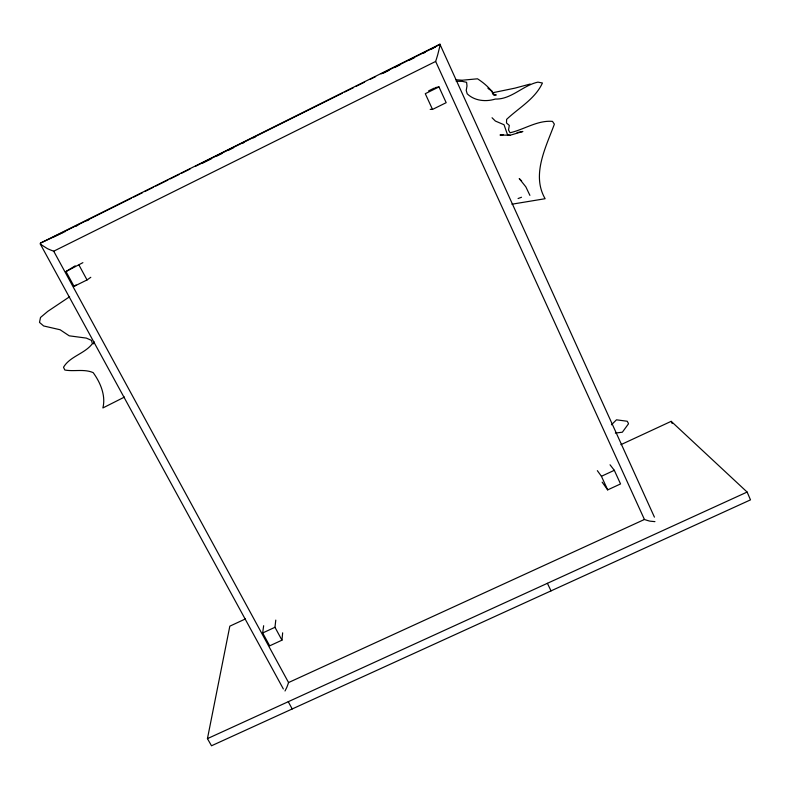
<?xml version="1.0" encoding="UTF-8"?>
<svg xmlns="http://www.w3.org/2000/svg" width="790" height="790" viewBox="0 0 790 790"><rect width="100%" height="100%" fill="white"/><g stroke="black" fill="none" stroke-linecap="round" stroke-linejoin="round"><path stroke-width="1.19" d="M263.653 625.71L262.675 632.968L269.686 645.835L281.951 640.177L282.652 632.83M281.951 640.177L274.969 627.29L275.779 620.101M620.91 444.661L671.194 421.327L747.123 492.061L750.5 499.863L211.503 745.78L207.444 738.63L229.821 626.174L245.463 618.916M285.002 690.983L286.76 687.498A17.271 1.699 -74.5 0 0 288.557 682.55L644.433 519.474A17.696 3.713 24.3 0 0 650.002 521.153L654.94 521.637M94.445 342.218L93.131 343.848L94.445 342.248M611.44 424.813L616.476 419.816L627.24 421.258L628.287 423.163L628.465 423.845L622.352 432.209L615.361 433.068M69.599 296.744L47.785 311.359L40.507 317.471L39.5 322.409L43.648 325.964L60.119 329.756L69.214 335.819L86.367 338.1L91.423 340.362L92.41 343.62C84.806 353.811 70.014 356.201 63.506 367.281L64.839 370.026C74.23 371.754 84.105 368.703 93.161 372.623C100.34 382.429 105.998 395.583 102.878 407.956L124.494 397.054M75.188 265.835L65.985 271.533L74.053 286.355L87.038 279.946L90.801 277.3M74.053 286.355L76.028 284.983M65.985 271.533L82.891 262.655M430.955 49.454L439.912 44.22L654.426 517.134M283.343 688.949L40.409 244.199A17.311 3.111 18.1 0 1 40.705 242.984L439.912 44.22A17.736 1.175 -71.9 0 1 440.079 45.247L437.769 54.569A19.246 1.274 -71.9 0 1 435.655 61.442L644.433 519.474M53.049 237.227L131.486 198.172M133.688 197.075L142.526 192.671M144.738 191.575L153.576 187.171M155.788 186.075L167.944 180.021M170.146 178.925L178.984 174.521M181.196 173.425L190.035 169.02M195.555 166.275L342.495 93.121M344.697 92.025L353.535 87.621M355.747 86.525L364.585 82.121M370.115 79.375L375.635 76.62M381.155 73.875L435.29 46.926M75.672 226.325L77.874 225.219M86.703 220.825L88.905 219.729M202.556 163.155L211.384 158.76M216.904 156.015L222.415 153.27M227.935 150.515L233.455 147.769M242.283 143.375L244.485 142.279M253.314 137.885L255.516 136.789M383.515 73.065L389.026 70.32M394.546 67.575L400.066 64.829M408.884 60.435L414.404 57.69M423.233 53.295L425.435 52.199M40.409 244.199L47.44 248.653A18.792 3.377 18.1 0 0 53.72 251.2L435.655 61.442M428.624 90.88L434.125 88.154M438.973 86.92L425.277 93.694L432.515 109.425L446.172 102.68L438.973 86.92L435.231 87.611M40.705 242.984L63.585 232.309M262.675 632.968L274.969 627.29M597.349 470.662L601.427 476.281L614.314 470.317L620.545 483.944L607.678 489.879L602.138 482.127M207.444 738.63L747.123 492.061M518.082 198.537L521.509 197.253M503.398 134.665L499.991 135.021L510.162 135.238L522.862 131.476L517.114 132.602M530.208 84.036L514.883 88.154L492.229 92.835M511.92 204.205L545.12 198.715C531.265 174.827 545.9 147.226 554.373 124.168L552.477 121.374C537.427 120.12 524.284 129.511 510.054 132.769L508.513 130.004L509.313 125.413L506.508 123.003L506.607 119.389C518.912 107.726 535.146 98.967 542.434 82.999L537.911 82.13C522.822 85.429 511.229 99.599 495.31 99.056C485.84 102.028 474.543 100.932 467.196 93.812L466.228 90.416L466.989 85.972L466.604 82.338L462.249 81.36L456.195 81.252M430.185 109.356L432.515 109.425M455.949 79.77L462.17 80.224L477.516 78.802C484.013 83.029 490.472 88.381 494.244 95.225L493.069 94.069L496.229 95.037L493.167 94.277M510.162 135.238L507.575 134.883L504.03 124.741L495.37 121.048L492.051 117.749M521.637 180.91L519.227 178.58L525.834 186.835L529.902 195.367M610.038 464.787L614.314 470.317M288.251 701.718L292.211 708.956M53.72 251.2L288.557 682.55M79 265.084L87.038 279.946M547.401 583.316L551.035 590.871M601.427 476.281L607.678 489.879M671.194 421.327L672.142 423.479M64.592 231.796A16.699 2.775 18.5 0 1 65.205 231.638M489.859 89.428L487.993 88.144L492.032 91.304L489.859 89.428"/></g></svg>
